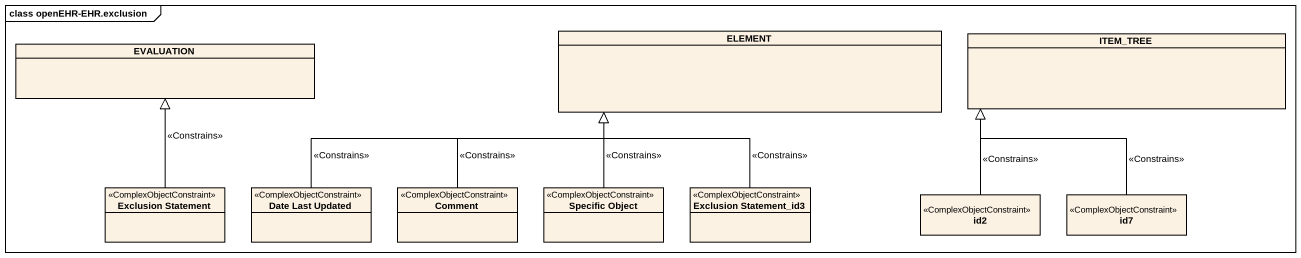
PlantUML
@startuml
mainframe class openEHR-EHR.exclusion
hide circle
hide empty members
class ELEMENT
class ITEM_TREE
class EVALUATION
class "Exclusion Statement" as Exclusion_Statement <<ComplexObjectConstraint>>
class "Date Last Updated" as Date_Last_Updated <<ComplexObjectConstraint>>
class Comment <<ComplexObjectConstraint>>
class "Specific Object" as Specific_Object <<ComplexObjectConstraint>>
class "Exclusion Statement_id3" as Exclusion_Statement_id3 <<ComplexObjectConstraint>>
class id2 <<ComplexObjectConstraint>>
class id7 <<ComplexObjectConstraint>>
Exclusion_Statement -up-|> EVALUATION : <<Constrains>>
Date_Last_Updated -right-|> ELEMENT : <<Constrains>>
Comment -right-|> ELEMENT : <<Constrains>>
Specific_Object -up-|> ELEMENT : <<Constrains>>
Exclusion_Statement_id3 -up-|> ELEMENT : <<Constrains>>
id2 -up-|> ITEM_TREE : <<Constrains>>
id7 -up-|> ITEM_TREE : <<Constrains>>
@enduml
